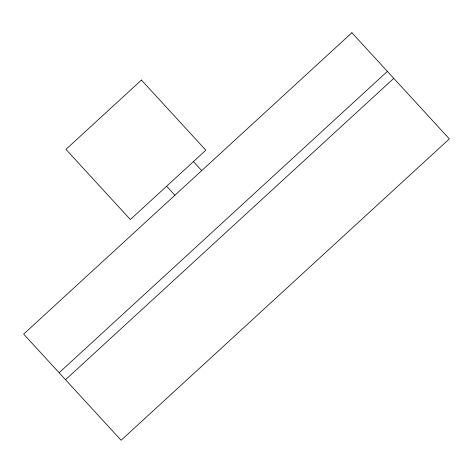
<?xml version="1.0" encoding="UTF-8"?>
<svg xmlns="http://www.w3.org/2000/svg" width="473" height="473" viewBox="0 0 473 473"><rect width="100%" height="100%" fill="white"/><g stroke="black" fill="none" stroke-linecap="round" stroke-linejoin="round"><path stroke-width="0.71" d="M59.131 372.748L387.369 71.388M65.528 379.718L393.767 78.352M193.439 161.606L201.711 170.623M166.626 186.22L174.904 195.237M141.439 80.061L65.942 149.373L130.353 219.525L205.85 150.213L141.439 80.061M351.888 32.743L23.65 334.104L121.112 440.257L449.35 138.896L351.888 32.743"/></g></svg>
